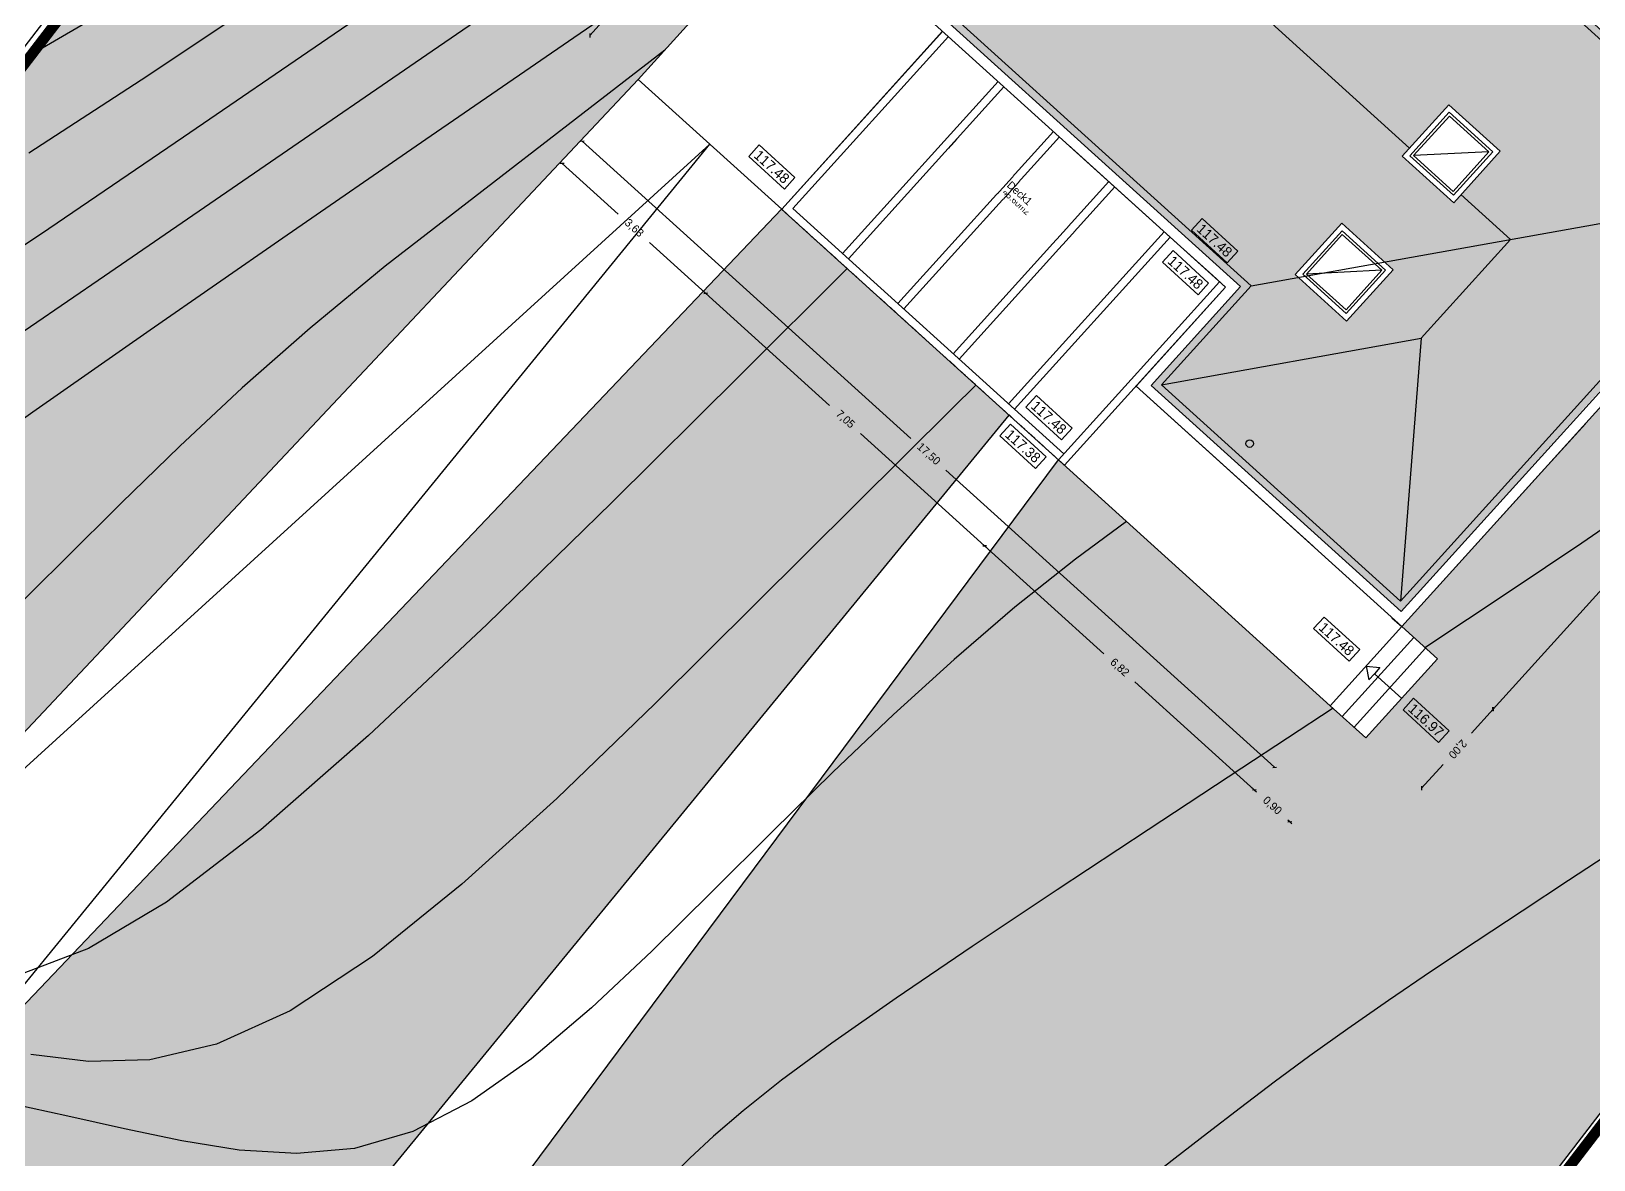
# Model space of a CAD drawing. Extents: x -85466713 to -87592, y -94413748 to -55832.
# Drawn here: x -87681.35 to -87652.06, y -65459.29 to -65438.13 of the extents above; entities that cross this region are included whole.
import ezdxf

# ---------------------------------------------------------------- set-up
doc = ezdxf.new("R2010")
doc.units = 0
doc.header["$MEASUREMENT"] = 0
doc.header["$PDMODE"] = 34
doc.header["$PDSIZE"] = 0.05
doc.linetypes.add('DASHED', pattern=[70, 50, -20])
doc.layers.add('0_Limites_Terreno', color=30, linetype='DASHED', lineweight=35)
for name, color, linetype in [('0_PROP.aux', 6, 'Continuous'), ('0_PROP.aux.cotas', 30, 'Continuous'), ('0_pROP.aux.legenda', 7, 'Continuous'), ('0_PROP.corte', 10, 'Continuous'), ('0_PROP.corte.vaos', 160, 'Continuous'), ('0_PROP.trama', 251, 'Continuous'), ('0_PROP.vista1', 251, 'Continuous'), ('0_PROP.vista4', 140, 'Continuous'), ('0_PROPfinal', 4, 'Continuous'), ('0_tramas piso0', 7, 'Continuous'), ('CV', 8, 'Continuous'), ('CVD', 6, 'Continuous'), ('LEVTP_MURO', 1, 'Continuous')]:
    doc.layers.add(name, color=color, linetype=linetype)
doc.styles.add('creativespace', font='GOTHIC.TTF')
doc.dimstyles.new('creativespace', dxfattribs={"dimtxt": 0.15, "dimasz": 0.05, "dimexe": 0.05, "dimexo": 0.05, "dimgap": 0.2, "dimtad": 0, "dimtoh": 1, "dimzin": 1, "dimtxsty": 'creativespace', "dimblk": 'OBLIQUE', "dimcen": 0, "dimclrd": 251, "dimclre": 256, "dimclrt": 30, "dimazin": 3, "dimtfac": 1, "dimtmove": 0, "dimatfit": 3, "dimldrblk": 'OBLIQUE', "dimfxl": 1, "dimlwd": -1, "dimlwe": -1, "dimarcsym": 0})

# ---------------------------------------------------------------- blocks, each defined once
blk = doc.blocks.new('_Oblique')
at = {"color": 0, "linetype": 'ByBlock', "lineweight": -2}
blk.add_line((-0.5, -0.5), (0.5, 0.5), dxfattribs=at)
blk = doc.blocks.new('*D221')
at = {"layer": '0_PROP.aux.cotas', "color": 251, "transparency": 16777216}
for p, q in [((-87671.397, -65440.612), (-87670.345, -65441.563)), ((-87668.707, -65443.045), (-87669.759, -65442.093))]:
    blk.add_line(p, q, dxfattribs=at)
at = {"layer": 'DEFPOINTS', "color": 0, "transparency": 16777216}
for p in [(-87671.397, -65440.612), (-87668.707, -65443.045), (-87668.707, -65443.045)]:
    blk.add_point(p, dxfattribs=at)
at = {"layer": '0_PROP.aux.cotas', "color": 251, "transparency": 16777216, "xscale": 0.05, "yscale": 0.05, "zscale": 0.05}
for p, rotation in [((-87671.397, -65440.612), 137.8568863659019), ((-87668.707, -65443.045), 317.8568863659019)]:
    blk.add_blockref('_Oblique', p, dxfattribs=dict(at, rotation=rotation))
at = {"layer": '0_PROP.aux.cotas', "color": 30, "transparency": 16777216, "insert": (-87670.052, -65441.828), "char_height": 0.15, "attachment_point": 5, "rotation": 317.8569, "style": 'creativespace'}
blk.add_mtext('3,63', dxfattribs=at)
blk = doc.blocks.new('*D222')
at = {"layer": '0_PROP.aux.cotas', "color": 251, "transparency": 16777216}
for p, q in [((-87668.707, -65443.045), (-87666.382, -65445.15)), ((-87663.477, -65447.779), (-87665.803, -65445.674))]:
    blk.add_line(p, q, dxfattribs=at)
at = {"layer": '0_PROP.aux.cotas', "transparency": 16777216}
blk.add_line((-87668.674, -65443.008), (-87668.674, -65443.008), dxfattribs=at)
at = {"layer": 'DEFPOINTS', "color": 0, "transparency": 16777216}
for p in [(-87668.707, -65443.045), (-87663.477, -65447.779), (-87663.477, -65447.779)]:
    blk.add_point(p, dxfattribs=at)
at = {"layer": '0_PROP.aux.cotas', "color": 251, "transparency": 16777216, "xscale": 0.05, "yscale": 0.05, "zscale": 0.05}
for p, rotation in [((-87668.707, -65443.045), 137.856957847918), ((-87663.477, -65447.779), 317.856957847918)]:
    blk.add_blockref('_Oblique', p, dxfattribs=dict(at, rotation=rotation))
at = {"layer": '0_PROP.aux.cotas', "color": 30, "transparency": 16777216, "insert": (-87666.092, -65445.412), "char_height": 0.15, "attachment_point": 5, "rotation": 317.857, "style": 'creativespace'}
blk.add_mtext('7,05', dxfattribs=at)
blk = doc.blocks.new('*D223')
at = {"layer": '0_PROP.aux.cotas', "color": 251, "transparency": 16777216}
for p, q in [((-87663.477, -65447.779), (-87661.239, -65449.803)), ((-87658.421, -65452.353), (-87660.659, -65450.329))]:
    blk.add_line(p, q, dxfattribs=at)
at = {"layer": 'DEFPOINTS', "color": 0, "transparency": 16777216}
for p in [(-87663.477, -65447.779), (-87658.421, -65452.353), (-87658.421, -65452.353)]:
    blk.add_point(p, dxfattribs=at)
at = {"layer": '0_PROP.aux.cotas', "color": 251, "transparency": 16777216, "xscale": 0.05, "yscale": 0.05, "zscale": 0.05}
for p, rotation in [((-87663.477, -65447.779), 137.856957847918), ((-87658.421, -65452.353), 317.856957847918)]:
    blk.add_blockref('_Oblique', p, dxfattribs=dict(at, rotation=rotation))
at = {"layer": '0_PROP.aux.cotas', "color": 30, "transparency": 16777216, "insert": (-87660.949, -65450.066), "char_height": 0.15, "attachment_point": 5, "rotation": 317.857, "style": 'creativespace'}
blk.add_mtext('6,82', dxfattribs=at)
blk = doc.blocks.new('*D224')
at = {"layer": '0_PROP.aux.cotas', "color": 251, "transparency": 16777216}
for p, q in [((-87671.02, -65440.196), (-87664.858, -65445.767)), ((-87658.04, -65451.932), (-87664.202, -65446.361))]:
    blk.add_line(p, q, dxfattribs=at)
at = {"layer": 'DEFPOINTS', "color": 0, "transparency": 16777216}
for p in [(-87671.02, -65440.196), (-87658.04, -65451.932), (-87658.04, -65451.932)]:
    blk.add_point(p, dxfattribs=at)
at = {"layer": '0_PROP.aux.cotas', "color": 251, "transparency": 16777216, "xscale": 0.05, "yscale": 0.05, "zscale": 0.05}
for p, rotation in [((-87671.02, -65440.196), 137.879987064216), ((-87658.04, -65451.932), 317.8799870642161)]:
    blk.add_blockref('_Oblique', p, dxfattribs=dict(at, rotation=rotation))
at = {"layer": '0_PROP.aux.cotas', "color": 30, "transparency": 16777216, "insert": (-87664.53, -65446.064), "char_height": 0.15, "attachment_point": 5, "rotation": 317.88, "style": 'creativespace'}
blk.add_mtext('17,50', dxfattribs=at)
blk = doc.blocks.new('*D225')
at = {"layer": '0_PROP.aux.cotas', "color": 251, "transparency": 16777216}
for p, q in [((-87658.421, -65452.353), (-87658.458, -65452.32)), ((-87658.421, -65452.353), (-87658.381, -65452.39)), ((-87657.754, -65452.957), (-87657.794, -65452.921)), ((-87657.754, -65452.957), (-87657.717, -65452.991))]:
    blk.add_line(p, q, dxfattribs=at)
at = {"layer": 'DEFPOINTS', "color": 0, "transparency": 16777216}
for p in [(-87658.421, -65452.353), (-87657.754, -65452.957), (-87657.754, -65452.957)]:
    blk.add_point(p, dxfattribs=at)
at = {"layer": '0_PROP.aux.cotas', "color": 251, "transparency": 16777216, "xscale": 0.05, "yscale": 0.05, "zscale": 0.05}
for p, rotation in [((-87658.421, -65452.353), 317.856957847918), ((-87657.754, -65452.957), 137.856957847918)]:
    blk.add_blockref('_Oblique', p, dxfattribs=dict(at, rotation=rotation))
at = {"layer": '0_PROP.aux.cotas', "color": 30, "transparency": 16777216, "insert": (-87658.088, -65452.655), "char_height": 0.15, "attachment_point": 5, "rotation": 317.857, "style": 'creativespace'}
blk.add_mtext('0,90', dxfattribs=at)
blk = doc.blocks.new('*D230')
at = {"layer": '0_PROP.aux.cotas', "color": 251, "transparency": 16777216}
for p, q in [((-87667.861, -65434.878), (-87669.104, -65436.251)), ((-87670.879, -65438.213), (-87669.636, -65436.839))]:
    blk.add_line(p, q, dxfattribs=at)
at = {"layer": '0_PROP.aux.cotas', "transparency": 16777216}
blk.add_line((-87667.824, -65434.911), (-87667.824, -65434.911), dxfattribs=at)
at = {"layer": 'DEFPOINTS', "color": 0, "transparency": 16777216}
for p in [(-87667.861, -65434.878), (-87670.879, -65438.213), (-87670.879, -65438.213)]:
    blk.add_point(p, dxfattribs=at)
at = {"layer": '0_PROP.aux.cotas', "color": 251, "transparency": 16777216, "xscale": 0.05, "yscale": 0.05, "zscale": 0.05}
for p, rotation in [((-87667.861, -65434.878), 47.85695784791795), ((-87670.879, -65438.213), 227.856957847918)]:
    blk.add_blockref('_Oblique', p, dxfattribs=dict(at, rotation=rotation))
at = {"layer": '0_PROP.aux.cotas', "color": 30, "transparency": 16777216, "insert": (-87669.37, -65436.545), "char_height": 0.15, "attachment_point": 5, "rotation": 47.857, "style": 'creativespace'}
blk.add_mtext('4,50', dxfattribs=at)
blk = doc.blocks.new('*D232')
at = {"layer": '0_PROP.aux.cotas', "color": 251, "transparency": 16777216}
for p, q in [((-87660.213, -65428.253), (-87654.054, -65433.828)), ((-87647.238, -65439.995), (-87653.398, -65434.421))]:
    blk.add_line(p, q, dxfattribs=at)
at = {"layer": 'DEFPOINTS', "color": 0, "transparency": 16777216}
for p in [(-87660.213, -65428.253), (-87647.238, -65439.995), (-87647.238, -65439.995)]:
    blk.add_point(p, dxfattribs=at)
at = {"layer": '0_PROP.aux.cotas', "color": 251, "transparency": 16777216, "xscale": 0.05, "yscale": 0.05, "zscale": 0.05}
for p, rotation in [((-87660.213, -65428.253), 137.856957847918), ((-87647.238, -65439.995), 317.856957847918)]:
    blk.add_blockref('_Oblique', p, dxfattribs=dict(at, rotation=rotation))
at = {"layer": '0_PROP.aux.cotas', "color": 30, "transparency": 16777216, "insert": (-87653.726, -65434.124), "char_height": 0.15, "attachment_point": 5, "rotation": 317.857, "style": 'creativespace'}
blk.add_mtext('17,50', dxfattribs=at)
blk = doc.blocks.new('*D233')
at = {"layer": '0_PROP.aux.cotas', "color": 251, "transparency": 16777216}
for p, q in [((-87653.944, -65450.842), (-87654.349, -65451.289)), ((-87655.285, -65452.324), (-87654.88, -65451.877))]:
    blk.add_line(p, q, dxfattribs=at)
at = {"layer": 'DEFPOINTS', "color": 0, "transparency": 16777216}
for p in [(-87653.944, -65450.842), (-87655.285, -65452.324), (-87655.285, -65452.324)]:
    blk.add_point(p, dxfattribs=at)
at = {"layer": '0_PROP.aux.cotas', "color": 251, "transparency": 16777216, "xscale": 0.05, "yscale": 0.05, "zscale": 0.05}
for p, rotation in [((-87653.944, -65450.842), 47.86049192823578), ((-87655.285, -65452.324), 227.8604919282358)]:
    blk.add_blockref('_Oblique', p, dxfattribs=dict(at, rotation=rotation))
at = {"layer": '0_PROP.aux.cotas', "color": 30, "transparency": 16777216, "insert": (-87654.614, -65451.583), "char_height": 0.15, "attachment_point": 5, "rotation": 227.8605, "style": 'creativespace'}
blk.add_mtext('2,00', dxfattribs=at)
blk = doc.blocks.new('*D234')
at = {"layer": '0_PROP.aux.cotas', "color": 251, "transparency": 16777216}
for p, q in [((-87646.562, -65442.685), (-87649.956, -65446.435)), ((-87653.942, -65450.84), (-87650.549, -65447.091))]:
    blk.add_line(p, q, dxfattribs=at)
at = {"layer": 'DEFPOINTS', "color": 0, "transparency": 16777216}
for p in [(-87646.562, -65442.685), (-87653.942, -65450.84), (-87653.942, -65450.84)]:
    blk.add_point(p, dxfattribs=at)
at = {"layer": '0_PROP.aux.cotas', "color": 251, "transparency": 16777216, "xscale": 0.05, "yscale": 0.05, "zscale": 0.05}
for p, rotation in [((-87646.562, -65442.685), 47.85695784791795), ((-87653.942, -65450.84), 227.856957847918)]:
    blk.add_blockref('_Oblique', p, dxfattribs=dict(at, rotation=rotation))
at = {"layer": '0_PROP.aux.cotas', "color": 30, "transparency": 16777216, "insert": (-87650.252, -65446.763), "char_height": 0.15, "attachment_point": 5, "rotation": 47.857, "style": 'creativespace'}
blk.add_mtext('11,00', dxfattribs=at)
blk = doc.blocks.new('*D247')
at = {"layer": '0_PROP.aux.cotas', "color": 251, "transparency": 16777216}
for p, q in [((-87693.631, -65454.01), (-87681.182, -65465.276)), ((-87667.745, -65477.435), (-87680.194, -65466.169))]:
    blk.add_line(p, q, dxfattribs=at)
at = {"layer": '0_PROP.aux.cotas', "transparency": 16777216}
for p, q in [((-87693.597, -65453.973), (-87693.597, -65453.973)), ((-87667.711, -65477.398), (-87667.711, -65477.398))]:
    blk.add_line(p, q, dxfattribs=at)
at = {"layer": 'DEFPOINTS', "color": 0, "transparency": 16777216}
for p in [(-87693.631, -65454.01), (-87693.631, -65454.01), (-87667.745, -65477.435)]:
    blk.add_point(p, dxfattribs=at)
at = {"layer": '0_PROP.aux.cotas', "color": 251, "transparency": 16777216, "xscale": 0.2, "yscale": 0.2, "zscale": 0.2}
for p, rotation in [((-87693.631, -65454.01), 137.856957847918), ((-87667.745, -65477.435), 317.856957847918)]:
    blk.add_blockref('_Oblique', p, dxfattribs=dict(at, rotation=rotation))
at = {"layer": '0_PROP.aux.cotas', "color": 30, "transparency": 16777216, "insert": (-87680.688, -65465.723), "char_height": 0.3, "attachment_point": 5, "rotation": 317.857, "style": 'creativespace'}
blk.add_mtext('34,91', dxfattribs=at)
blk = doc.blocks.new('*D251')
at = {"layer": '0_PROP.aux.cotas', "transparency": 16777216}
for p, q in [((-87633.791, -65437.679), (-87633.791, -65437.679)), ((-87663.185, -65475.54), (-87663.185, -65475.54))]:
    blk.add_line(p, q, dxfattribs=at)
at = {"layer": '0_PROP.aux.cotas', "color": 251, "transparency": 16777216}
for p, q in [((-87633.751, -65437.71), (-87648.015, -65456.081)), ((-87663.146, -65475.57), (-87648.882, -65457.199))]:
    blk.add_line(p, q, dxfattribs=at)
at = {"layer": 'DEFPOINTS', "color": 0, "transparency": 16777216}
for p in [(-87633.751, -65437.71), (-87663.146, -65475.57), (-87663.146, -65475.57)]:
    blk.add_point(p, dxfattribs=at)
at = {"layer": '0_PROP.aux.cotas', "color": 251, "transparency": 16777216, "xscale": 0.2, "yscale": 0.2, "zscale": 0.2}
for p, rotation in [((-87633.751, -65437.71), 52.17424457483147), ((-87663.146, -65475.57), 232.1742445748315)]:
    blk.add_blockref('_Oblique', p, dxfattribs=dict(at, rotation=rotation))
at = {"layer": '0_PROP.aux.cotas', "color": 30, "transparency": 16777216, "insert": (-87648.449, -65456.64), "char_height": 0.3, "attachment_point": 5, "rotation": 232.1742, "style": 'creativespace'}
blk.add_mtext('47,93', dxfattribs=at)

msp = doc.modelspace()

# ---------------------------------------------------------------- linework, layer by layer
at = {"layer": '0_Limites_Terreno', "ltscale": 0.02, "const_width": 0.2, "flags": 128}
msp.add_lwpolyline([(-87647.584, -65452.996), (-87641.315, -65445.379), (-87635.629, -65437.761), (-87634.949, -65436.78), (-87666.061, -65418.638), (-87690.688, -65450.759), (-87691.578, -65451.874), (-87687.085, -65456.837), (-87685.113, -65459.47), (-87682.126, -65462.883), (-87679.652, -65465.174), (-87677.273, -65467.098), (-87672.38, -65470.618), (-87666.894, -65474.203), (-87665.591, -65475.054), (-87664.343, -65474.641), (-87661.971, -65471.926), (-87657.961, -65467.325), (-87653.375, -65460.543)], close=True, dxfattribs=at)
at = {"layer": '0_PROP.aux', "linetype": 'DASHED', "ltscale": 0.003}
for points in [[(-87667.28, -65441.471), (-87667.17, -65441.57)], [(-87666.242, -65442.411), (-87666.132, -65442.51)], [(-87662.089, -65446.168), (-87661.978, -65446.269)]]:
    msp.add_lwpolyline(points, dxfattribs=at)
at = {"layer": '0_PROP.aux.cotas'}
for points in [[(-87667.7, -65440.262), (-87667.897, -65440.481), (-87667.229, -65441.092), (-87667.032, -65440.874)], [(-87659.399, -65441.643), (-87659.596, -65441.861), (-87658.929, -65442.472), (-87658.731, -65442.254)], [(-87659.944, -65442.245), (-87660.142, -65442.463), (-87659.474, -65443.074), (-87659.276, -65442.856)], [(-87662.506, -65444.963), (-87662.703, -65445.181), (-87662.035, -65445.792), (-87661.838, -65445.574)], [(-87662.991, -65445.499), (-87663.188, -65445.717), (-87662.52, -65446.328), (-87662.323, -65446.11)], [(-87657.111, -65449.115), (-87657.308, -65449.333), (-87656.64, -65449.944), (-87656.443, -65449.726)], [(-87655.434, -65450.638), (-87655.631, -65450.857), (-87654.964, -65451.468), (-87654.766, -65451.25)]]:
    msp.add_lwpolyline(points, close=True, dxfattribs=at)
at = {"layer": '0_PROP.corte', "linetype": 'Continuous'}
for p, q in [((-87653.494, -65460.451), (-87647.703, -65452.904)), ((-87653.375, -65460.543), (-87647.584, -65452.996))]:
    msp.add_line(p, q, dxfattribs=at)
at = {"layer": '0_PROP.corte'}
for points in [[(-87659.867, -65442.111), (-87661.911, -65440.262)], [(-87658.959, -65442.933), (-87659.965, -65444.044)], [(-87659.2, -65442.715), (-87658.959, -65442.933)], [(-87660.468, -65444.6), (-87659.965, -65444.044)], [(-87660.468, -65444.6), (-87660.636, -65444.786), (-87657.319, -65447.788)], [(-87653.039, -65446.406), (-87652.213, -65445.493)], [(-87655.839, -65449.127), (-87655.653, -65449.295), (-87653.039, -65446.406)]]:
    msp.add_lwpolyline(points, dxfattribs=at)
at = {"layer": '0_PROP.corte.vaos', "linetype": 'Continuous'}
msp.add_lwpolyline([(-87659.2, -65442.715), (-87659.867, -65442.111)], dxfattribs=at)
at = {"layer": '0_PROP.vista1', "linetype": 'Continuous'}
for p, q in [((-87655.431, -65449.496), (-87656.773, -65450.979)), ((-87655.209, -65449.697), (-87656.55, -65451.18)), ((-87656.324, -65450.036), (-87656.064, -65450.061)), ((-87656.324, -65450.036), (-87656.273, -65450.293)), ((-87656.273, -65450.293), (-87656.169, -65450.177)), ((-87656.064, -65450.061), (-87656.169, -65450.177)), ((-87655.657, -65450.64), (-87656.169, -65450.177))]:
    msp.add_line(p, q, dxfattribs=at)
for points in [[(-87664.263, -65438.134), (-87667.281, -65441.469)], [(-87667.282, -65441.47), (-87656.995, -65450.777)], [(-87656.995, -65450.777), (-87656.328, -65451.381), (-87654.986, -65449.899), (-87655.653, -65449.295), (-87656.995, -65450.777)]]:
    msp.add_lwpolyline(points, dxfattribs=at)
at = {"layer": '0_PROP.vista4', "linetype": 'Continuous'}
for p, q in [((-87669.97, -65439.036), (-87667.281, -65441.469)), ((-87654.021, -65440.394), (-87655.433, -65440.465)), ((-87656.03, -65442.614), (-87657.442, -65442.685))]:
    msp.add_line(p, q, dxfattribs=at)
for points in [[(-87666.952, -65435.7), (-87669.97, -65439.036)], [(-87669.97, -65439.036), (-87685.964, -65456.036)], [(-87654.021, -65440.394), (-87654.762, -65439.723), (-87655.433, -65440.465), (-87654.692, -65441.136), (-87654.021, -65440.394)], [(-87683.65, -65458.659), (-87668.626, -65440.252), (-87686.004, -65456.067)], [(-87683.65, -65458.659), (-87667.282, -65441.469)], [(-87656.03, -65442.614), (-87656.771, -65441.943), (-87657.442, -65442.685), (-87656.701, -65443.356), (-87656.03, -65442.614)], [(-87678.322, -65463.987), (-87663.017, -65445.329)], [(-87676.676, -65465.756), (-87662.089, -65446.168)]]:
    msp.add_lwpolyline(points, dxfattribs=at)
for points in [[(-87653.809, -65440.384), (-87654.773, -65439.511), (-87655.645, -65440.475), (-87654.681, -65441.348)], [(-87653.95, -65440.391), (-87654.766, -65439.653), (-87655.504, -65440.468), (-87654.688, -65441.206)], [(-87655.818, -65442.604), (-87656.782, -65441.731), (-87657.654, -65442.695), (-87656.69, -65443.567)], [(-87655.959, -65442.611), (-87656.775, -65441.873), (-87657.513, -65442.688), (-87656.697, -65443.426)]]:
    msp.add_lwpolyline(points, close=True, dxfattribs=at)
msp.add_circle((-87658.507, -65445.864), 0.07, dxfattribs=at)
at = {"layer": '0_PROPfinal', "linetype": 'Continuous'}
for p, q in [((-87661.609, -65434.803), (-87655.508, -65440.324)), ((-87658.48, -65442.909), (-87648.753, -65441.163)), ((-87654.545, -65441.196), (-87653.617, -65442.036)), ((-87653.617, -65442.036), (-87655.293, -65443.889)), ((-87660.157, -65444.762), (-87655.293, -65443.889)), ((-87655.293, -65443.889), (-87655.677, -65448.816))]:
    msp.add_line(p, q, dxfattribs=at)
msp.add_lwpolyline([(-87667.17, -65441.57), (-87667.17, -65441.57)], dxfattribs=at)
at = {"layer": 'CV', "linetype": 'Continuous'}
for points in [[(-87681.331, -65438.555, 0), (-87679.511, -65437.487, 0), (-87677.559, -65436.259, 0), (-87675.523, -65434.917, 0), (-87673.429, -65433.5, 0), (-87671.307, -65432.046, 0), (-87671.307, -65432.046, 0), (-87669.194, -65430.594, 0), (-87667.16, -65429.197, 0), (-87665.287, -65427.907, 0), (-87663.654, -65426.78, 0)], [(-87666.984, -65433.8, 0), (-87667.696, -65434.291, 0), (-87670.704, -65436.357, 0), (-87673.835, -65438.508, 0), (-87673.835, -65438.508, 0), (-87676.967, -65440.658, 0), (-87679.98, -65442.725, 0), (-87682.755, -65444.624, 0), (-87685.172, -65446.27, 0), (-87687.115, -65447.581, 0), (-87687.115, -65447.581, 0), (-87688.502, -65448.5, 0), (-87689.394, -65449.07, 0)], [(-87669.474, -65438.487, 0), (-87674.715, -65442.536, 0), (-87674.715, -65442.536, 0), (-87676.121, -65443.697, 0), (-87677.393, -65444.818, 0), (-87678.563, -65445.909, 0), (-87679.666, -65446.979, 0), (-87680.735, -65448.04, 0), (-87680.735, -65448.04, 0), (-87681.794, -65449.092, 0)], [(-87666.055, -65442.58, 0), (-87668.061, -65444.578, 0), (-87668.061, -65444.578, 0), (-87670.468, -65446.968, 0), (-87672.811, -65449.255, 0), (-87675.025, -65451.335, 0), (-87677.047, -65453.104, 0), (-87678.813, -65454.459, 0), (-87678.813, -65454.459, 0), (-87680.279, -65455.331, 0), (-87681.488, -65455.789, 0)], [(-87663.638, -65444.767, 0), (-87664.079, -65445.201, 0), (-87665.9, -65447.006, 0), (-87667.775, -65448.873, 0), (-87667.775, -65448.873, 0), (-87669.654, -65450.735, 0), (-87671.499, -65452.514, 0), (-87673.277, -65454.123, 0), (-87674.954, -65455.48, 0), (-87676.495, -65456.499, 0), (-87676.495, -65456.499, 0), (-87677.88, -65457.125, 0), (-87679.129, -65457.414, 0), (-87680.278, -65457.45, 0), (-87681.359, -65457.317, 0)], [(-87651.178, -65446.973, 0), (-87652.279, -65447.729, 0), (-87653.643, -65448.643, 0), (-87655.204, -65449.678, 0), (-87655.219, -65449.688, 0)], [(-87656.943, -65450.824, 0), (-87658.653, -65451.947, 0), (-87658.653, -65451.947, 0), (-87660.412, -65453.103, 0), (-87662.116, -65454.228, 0), (-87663.708, -65455.29, 0), (-87665.134, -65456.258, 0), (-87666.338, -65457.101, 0), (-87666.338, -65457.101, 0), (-87667.283, -65457.797, 0), (-87668.005, -65458.369, 0), (-87668.561, -65458.846, 0), (-87669.006, -65459.261, 0), (-87669.395, -65459.645, 0)], [(-87651.663, -65453.488, 0), (-87652.529, -65454.057, 0), (-87652.529, -65454.057, 0), (-87653.4, -65454.629, 0), (-87654.259, -65455.196, 0), (-87655.097, -65455.756, 0), (-87655.902, -65456.302, 0), (-87656.665, -65456.833, 0), (-87656.665, -65456.833, 0), (-87657.377, -65457.343, 0), (-87658.046, -65457.837, 0), (-87658.682, -65458.318, 0), (-87659.297, -65458.791, 0), (-87659.902, -65459.26, 0), (-87659.902, -65459.26, 0), (-87660.503, -65459.727, 0)]]:
    msp.add_polyline3d(points, dxfattribs=at)
at = {"layer": 'CVD', "linetype": 'Continuous'}
for points in [[(-87666.127, -65434.788, 0), (-87668.401, -65436.351, 0), (-87671.176, -65438.256, 0), (-87671.176, -65438.256, 0), (-87673.952, -65440.164, 0), (-87676.633, -65442.011, 0), (-87679.121, -65443.735, 0), (-87681.32, -65445.275, 0), (-87683.134, -65446.569, 0)], [(-87660.815, -65447.321, 0), (-87661.771, -65448.028, 0), (-87662.912, -65448.933, 0), (-87662.912, -65448.933, 0), (-87664.05, -65449.908, 0), (-87665.186, -65450.944, 0), (-87666.32, -65452.024, 0), (-87667.453, -65453.134, 0), (-87668.585, -65454.259, 0), (-87668.585, -65454.259, 0), (-87669.717, -65455.377, 0), (-87670.846, -65456.441, 0), (-87671.971, -65457.396, 0), (-87673.088, -65458.186, 0), (-87674.195, -65458.759, 0), (-87674.195, -65458.759, 0), (-87675.291, -65459.076, 0), (-87676.377, -65459.175, 0), (-87677.455, -65459.11, 0), (-87678.529, -65458.936, 0), (-87679.6, -65458.707, 0), (-87679.6, -65458.707, 0), (-87680.665, -65458.471, 0), (-87681.694, -65458.244, 0)]]:
    msp.add_polyline3d(points, dxfattribs=at)
at = {"layer": 'LEVTP_MURO', "linetype": 'Continuous'}
for p, q in [((-87666.061, -65418.638), (-87690.688, -65450.759)), ((-87666.358, -65418.696), (-87690.698, -65450.443))]:
    msp.add_line(p, q, dxfattribs=at)

# ---------------------------------------------------------------- texts
at = {"layer": '0_PROP.aux.cotas', "color": 255, "linetype": 'ByBlock', "char_height": 0.19, "attachment_point": 5, "rotation": 317.857}
for s, insert in [('{\\C256;117.48}', (-87667.467, -65440.675)), ('{\\C256;117.48}', (-87659.166, -65442.055)), ('{\\C256;117.48}', (-87659.711, -65442.657)), ('{\\C256;117.48}', (-87662.273, -65445.375)), ('{\\C256;117.38}', (-87662.758, -65445.911)), ('{\\C256;117.48}', (-87656.878, -65449.527)), ('{\\C256;116.97}', (-87655.201, -65451.051))]:
    msp.add_mtext(s, dxfattribs=dict(at, insert=insert))

# ---------------------------------------------------------------- dimensions: what is measured, and where the dimension line sits
at = {"layer": '0_PROP.aux.cotas'}
dim = msp.add_linear_dim(base=(-87647.238, -65439.995), p1=(-87660.213, -65428.253), p2=(-87647.238, -65439.995), angle=317.857, dimstyle='creativespace', dxfattribs=at)
dim.commit()
dim.dimension.update_dxf_attribs({"geometry": '*D232', "text_midpoint": (-87653.726, -65434.124)})
for p1, p2, picture, middle in [((-87667.861, -65434.878), (-87670.879, -65438.213), '*D230', (-87669.37, -65436.545)), ((-87671.02, -65440.196), (-87658.04, -65451.932), '*D224', (-87664.53, -65446.064)), ((-87671.397, -65440.612), (-87668.707, -65443.045), '*D221', (-87670.052, -65441.828)), ((-87646.562, -65442.685), (-87653.942, -65450.84), '*D234', (-87650.252, -65446.763)), ((-87668.707, -65443.045), (-87663.477, -65447.779), '*D222', (-87666.092, -65445.412)), ((-87663.477, -65447.779), (-87658.421, -65452.353), '*D223', (-87660.949, -65450.066)), ((-87653.944, -65450.842), (-87655.285, -65452.324), '*D233', (-87654.614, -65451.583)), ((-87658.421, -65452.353), (-87657.754, -65452.957), '*D225', (-87658.088, -65452.655))]:
    dim = msp.add_aligned_dim(p1=p1, p2=p2, distance=0, dimstyle='creativespace', dxfattribs=at)
    dim.commit()
    dim.dimension.update_dxf_attribs({"geometry": picture, "text_midpoint": middle})
dim = msp.add_linear_dim(base=(-87693.631, -65454.01), p1=(-87667.745, -65477.435), p2=(-87693.631, -65454.01), angle=317.857, dimstyle='creativespace', override={"dimtxt": 0.3, "dimasz": 0.2}, dxfattribs=at)
dim.commit()
dim.dimension.update_dxf_attribs({"geometry": '*D247', "text_midpoint": (-87680.688, -65465.723)})

# ---------------------------------------------------------------- next in the draw order: texts
at = {"layer": '0_pROP.aux.legenda', "insert": (-87662.693, -65441.591), "char_height": 0.12, "width": 1.87562, "attachment_point": 9, "rotation": 317.4277, "bg_fill": 2}
msp.add_mtext('{\\fCentury Gothic|b0|i0|c0|p34;45.60m2}', dxfattribs=at)

# ---------------------------------------------------------------- next in the draw order: linework, layer by layer
at = {"layer": '0_PROPfinal', "linetype": 'Continuous'}
for points in [[(-87664.262, -65438.133), (-87667.281, -65441.47)], [(-87664.151, -65438.234), (-87667.07, -65441.459)]]:
    msp.add_lwpolyline(points, dxfattribs=at)
at = {"layer": 'CV', "linetype": 'Continuous'}
msp.add_polyline3d([(-87681.398, -65440.415, 0), (-87679.291, -65439.047, 0), (-87677.008, -65437.52, 0), (-87674.608, -65435.886, 0), (-87672.15, -65434.2, 0), (-87672.15, -65434.2, 0), (-87669.697, -65432.515, 0), (-87667.339, -65430.895, 0), (-87665.17, -65429.402, 0), (-87663.283, -65428.102, 0), (-87661.775, -65427.058, 0)], dxfattribs=at)

# ---------------------------------------------------------------- next in the draw order: texts
at = {"layer": '0_pROP.aux.legenda', "insert": (-87660.699, -65443.218), "char_height": 0.145, "width": 3.22256, "attachment_point": 9, "rotation": 317.4277, "bg_fill": 2}
msp.add_mtext('\\pxql;{\\fCentury Gothic|b0|i0|c0|p34;Deck1}', dxfattribs=at)

# ---------------------------------------------------------------- next in the draw order: hatches: boundary and pattern name
at = {"layer": '0_PROP.trama', "linetype": 'Continuous', "transparency": 33554503}
h = msp.add_hatch(dxfattribs=at)
h.set_pattern_fill('ANSI36', scale=0.2, angle=90)
h.set_pattern_definition([(92.856958, (-87926.334145, -65715.086383), (-0.0271495435, 0.0424495558), [0.0625, -0.0125, 0, -0.0125])])
h.paths.add_polyline_path([(-87648.58, -65441.132), (-87651.387, -65438.592), (-87654.146, -65440.079), (-87653.809, -65440.384), (-87654.681, -65441.348), (-87655.645, -65440.475), (-87654.773, -65439.511), (-87654.146, -65440.079), (-87651.387, -65438.592), (-87661.235, -65429.68), (-87666.67, -65435.686), (-87658.969, -65442.654), (-87657.619, -65442.727), (-87657.654, -65442.695), (-87656.782, -65441.731), (-87655.818, -65442.604), (-87656.69, -65443.567), (-87657.619, -65442.727), (-87658.969, -65442.654), (-87658.677, -65442.919), (-87660.354, -65444.772), (-87655.668, -65449.012)])
at = {"layer": '0_tramas piso0', "transparency": 33554536}
h = msp.add_hatch(color=55, dxfattribs=at)
h.dxf.hatch_style = 1
edge = h.paths.add_edge_path()
edge.add_line((-87647.703, -65452.904), (-87641.435, -65445.289))
edge.add_line((-87641.435, -65445.289), (-87635.749, -65437.671))
edge.add_line((-87635.749, -65437.671), (-87635.164, -65436.828))
edge.add_line((-87635.164, -65436.828), (-87666.137, -65418.767))
edge.add_line((-87666.137, -65418.767), (-87690.568, -65450.601))
edge.add_line((-87690.568, -65450.601), (-87685.867, -65455.928))
edge.add_line((-87685.867, -65455.928), (-87669.97, -65439.036))
edge.add_line((-87669.97, -65439.036), (-87661.249, -65429.398))
edge.add_line((-87661.249, -65429.398), (-87648.274, -65441.14))
edge.add_line((-87648.274, -65441.14), (-87655.653, -65449.295))
edge.add_line((-87655.653, -65449.295), (-87654.986, -65449.899))
edge.add_line((-87654.986, -65449.899), (-87656.328, -65451.381))
edge.add_line((-87656.328, -65451.381), (-87662.089, -65446.168))
edge.add_line((-87662.089, -65446.168), (-87676.574, -65465.648))
edge.add_arc((-87584.219, -65367.109), 135.054, 226.8557, 232.95013)
edge.add_line((-87665.591, -65474.896), (-87664.429, -65474.511))
edge.add_line((-87664.429, -65474.511), (-87662.084, -65471.827))
edge.add_line((-87662.084, -65471.827), (-87658.074, -65467.226))
edge.add_line((-87658.074, -65467.226), (-87653.499, -65460.459))
edge.add_line((-87653.499, -65460.459), (-87647.703, -65452.904))
edge = h.paths.add_edge_path(flags=17)
edge.add_line((-87663.017, -65445.329), (-87667.282, -65441.469))
edge.add_line((-87667.282, -65441.469), (-87683.541, -65458.563))
edge.add_line((-87683.541, -65458.563), (-87682.435, -65459.817))
edge.add_arc((-87583.44, -65366.282), 136.194, 223.37562, 223.84064)
edge.add_arc((-87574.984, -65357.873), 148.118, 223.92113, 225.75822)
edge.add_line((-87678.324, -65463.985), (-87663.017, -65445.329))

# ---------------------------------------------------------------- next in the draw order: linework, layer by layer
at = {"layer": '0_PROP.aux', "linetype": 'DASHED', "ltscale": 0.003}
msp.add_lwpolyline([(-87667.282, -65441.469), (-87661.978, -65446.269)], dxfattribs=at)
at = {"layer": '0_PROP.vista1', "linetype": 'Continuous'}
msp.add_lwpolyline([(-87661.249, -65429.398), (-87648.274, -65441.14), (-87655.653, -65449.295), (-87660.636, -65444.786), (-87658.959, -65442.933), (-87666.952, -65435.7), (-87661.249, -65429.398)], dxfattribs=at)
at = {"layer": '0_PROP.vista4', "linetype": 'Continuous'}
for points in [[(-87661.235, -65429.68), (-87648.556, -65441.154), (-87655.668, -65449.012), (-87660.354, -65444.772), (-87658.677, -65442.919), (-87666.67, -65435.686)], [(-87661.225, -65429.877), (-87648.753, -65441.163), (-87655.677, -65448.816), (-87660.157, -65444.762), (-87658.48, -65442.909), (-87666.473, -65435.676)]]:
    msp.add_lwpolyline(points, close=True, dxfattribs=at)
at = {"layer": '0_PROPfinal', "linetype": 'Continuous'}
for points in [[(-87663.224, -65439.073), (-87666.142, -65442.298)], [(-87663.113, -65439.173), (-87666.031, -65442.399)], [(-87662.185, -65440.012), (-87665.104, -65443.238)], [(-87662.074, -65440.113), (-87664.993, -65443.338)], [(-87661.147, -65440.952), (-87664.066, -65444.178)], [(-87661.036, -65441.052), (-87663.954, -65444.278)], [(-87667.07, -65441.459), (-87661.989, -65446.057)], [(-87660.108, -65441.891), (-87663.027, -65445.117)], [(-87659.997, -65441.992), (-87662.916, -65445.218)], [(-87659.07, -65442.831), (-87662.089, -65446.167)], [(-87658.959, -65442.932), (-87661.978, -65446.269)]]:
    msp.add_lwpolyline(points, dxfattribs=at)
at = {"layer": 'CV', "linetype": 'Continuous'}
msp.add_polyline3d([(-87658.864, -65426.609, 0), (-87665.052, -65430.897, 0), (-87667.518, -65432.593, 0), (-87670.201, -65434.436, 0), (-87672.992, -65436.354, 0), (-87672.992, -65436.354, 0), (-87675.788, -65438.272, 0), (-87678.494, -65440.122, 0), (-87681.023, -65441.835, 0), (-87683.285, -65443.343, 0), (-87685.193, -65444.576, 0), (-87685.193, -65444.576, 0), (-87686.614, -65445.444, 0)], dxfattribs=at)

# ---------------------------------------------------------------- next in the draw order: dimensions: what is measured, and where the dimension line sits
at = {"layer": '0_PROP.aux.cotas'}
dim = msp.add_linear_dim(base=(-87663.146, -65475.57), p1=(-87633.751, -65437.71), p2=(-87663.146, -65475.57), angle=52.1742, dimstyle='creativespace', override={"dimtxt": 0.3, "dimasz": 0.2}, dxfattribs=at)
dim.commit()
dim.dimension.update_dxf_attribs({"geometry": '*D251', "text_midpoint": (-87648.449, -65456.64)})

doc.saveas('drawing.dxf')
